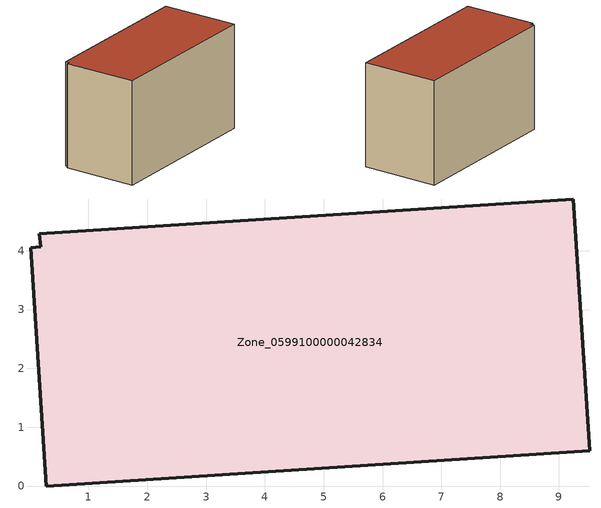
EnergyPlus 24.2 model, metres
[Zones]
Zone_0599100000042834
 floor ground (C_G): 9.53,0.6 0.28,0 0.01,4.05 0.19,4.06 0.16,4.29 9.25,4.88 z0
 wall outside (C_F): 9.53,0.6 9.25,4.88 0.16,4.29 0.19,4.06 0.01,4.05 0.28,0 9.53,0.6 z0:5.82
 roof outside (C_R): 0.28,0 9.53,0.6 9.25,4.88 0.16,4.29 0.19,4.06 0.01,4.05 z5.82
[BUILDING]
Pand.0599100000042834: North Axis=0; Terrain=City; Loads Convergence Tolerance Value=0.04; Temperature Convergence Tolerance Value=0.4; Solar Distribution=FullExterior; Maximum Number of Warmup Days=25; Minimum Number of Warmup Days=1
[Site:Location]
Rotterdam.The.Hague.AP_ZH_NLD Design_Conditions: Latitude=51.96; Longitude=4.45; Time Zone=1; Elevation=-4.5
[SITE:GROUNDTEMPERATURE:BUILDINGSURFACE]
18, 18, 18, 18, 18, 18, 18, 18, 18, 18, 18, 18
[MATERIAL] Thermal Absorptance=0.9; Solar Absorptance=0.7; Visible Absorptance=0.7
Name | Roughness | Thickness | Conductivity | Density | Specific Heat
G.TI.1946-1964 | MediumSmooth | 0.15 | 1 | 540 | 1210
F.TI.1946-1964 | Rough | 0.3 | 0.857143 | 1920 | 840
R.TI.1946-1964 | MediumRough | 0.2 | 0.277778 | 1500 | 1000
[CONSTRUCTION]
C_G: G.TI.1946-1964
C_F: F.TI.1946-1964
C_R: R.TI.1946-1964
[ZONE]
Zone_0599100000042834: Type=1; Multiplier=1; Ceiling Height=Autocalculate; Volume=Autocalculate; Floor Area=autocalculate; Part of Total Floor Area=Yes
[ZONEINFILTRATION:DESIGNFLOWRATE]
Infil_Zone_0599100000042834: Zone or ZoneList or Space or SpaceList=Zone_0599100000042834; Schedule=AlwaysOn; Design Flow Rate Calculation Method=Flow/Area; Flow Rate per Floor Area=0.003; Constant Term Coefficient=1; Temperature Term Coefficient=0; Velocity Term Coefficient=0; Velocity Squared Term Coefficient=0
[HVACTEMPLATE:ZONE:IDEALLOADSAIRSYSTEM]
Zone_0599100000042834: Maximum Heating Supply Air Temperature=50; Minimum Cooling Supply Air Temperature=13; Maximum Heating Supply Air Humidity Ratio=0.0156; Minimum Cooling Supply Air Humidity Ratio=0.0077; Heating Limit=NoLimit; Cooling Limit=NoLimit; Dehumidification Control Type=ConstantSensibleHeatRatio; Cooling Sensible Heat Ratio=0.7; Dehumidification Setpoint=60; Humidification Control Type=None; Humidification Setpoint=30; Outdoor Air Method=None; Outdoor Air Flow Rate per Person=0.00944; Outdoor Air Flow Rate per Zone Floor Area=0; Outdoor Air Flow Rate per Zone=0; Demand Controlled Ventilation Type=None; Outdoor Air Economizer Type=NoEconomizer; Heat Recovery Type=None; Sensible Heat Recovery Effectiveness=0.7; Latent Heat Recovery Effectiveness=0.65
[ZONECONTROL:THERMOSTAT]
ThermostatControl_Zone_0599100000042834: Zone or ZoneList=Zone_0599100000042834; Control Type Schedule=DualSetpointControlType; Control 1=Thermostat_Zone_0599100000042834; Temperature Difference Between Cutout And Setpoint=0
[THERMOSTATSETPOINT:DUALSETPOINT]
Thermostat_Zone_0599100000042834: Heating Setpoint Temperature Schedule=HeatingSetpoint_Zone_0599100000042834; Cooling Setpoint Temperature Schedule=CoolingSetpoint_Zone_0599100000042834
[SCHEDULE:COMPACT]
HeatingSetpoint_Zone_0599100000042834: Through: 12/31, For: AllDays, Until: 24:00, 21
CoolingSetpoint_Zone_0599100000042834: Through: 12/31, For: AllDays, Until: 24:00, 24
DualSetpointControlType: Through: 12/31, For: AllDays, Until: 24:00, 4
AlwaysOn: Through: 12/31, For: AllDays, Until: 24:00, 1
